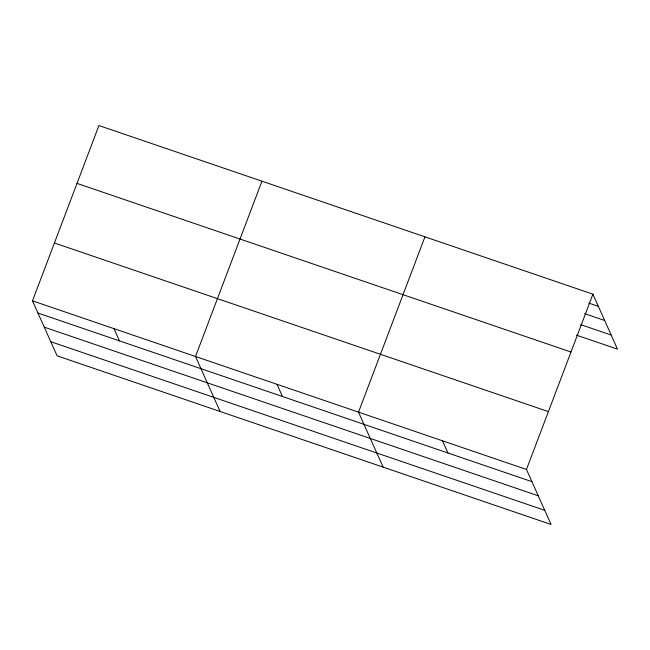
<?xml version="1.0" encoding="UTF-8"?>
<svg xmlns="http://www.w3.org/2000/svg" width="650" height="650" viewBox="0 0 650 650"><rect width="100%" height="100%" fill="white"/><g stroke="black" fill="none" stroke-linecap="round" stroke-linejoin="round"><path stroke-width="0.97" d="M592.906 294.166L526.476 469.471L551.07 524.461L57.094 355.834L32.5 300.844L98.93 125.539L592.906 294.166L617.5 349.156L576.469 335.148M261.942 181.188L195.512 356.493L220.106 411.483M424.954 236.836L358.524 412.141L383.118 467.122M588.819 303.103L598.358 306.361M584.634 313.641L604.679 320.483M580.645 324.61L611.187 335.034M77.009 183.389L570.984 352.016M54.421 242.994L548.397 411.621M32.5 300.844L526.476 469.471M37.952 313.04L531.928 481.666M44.273 327.161L538.249 495.788M50.781 341.713L544.757 510.339M442.496 440.806L447.956 453.001M277.014 384.312L282.474 396.508M114.002 328.664L119.462 340.86"/></g></svg>
